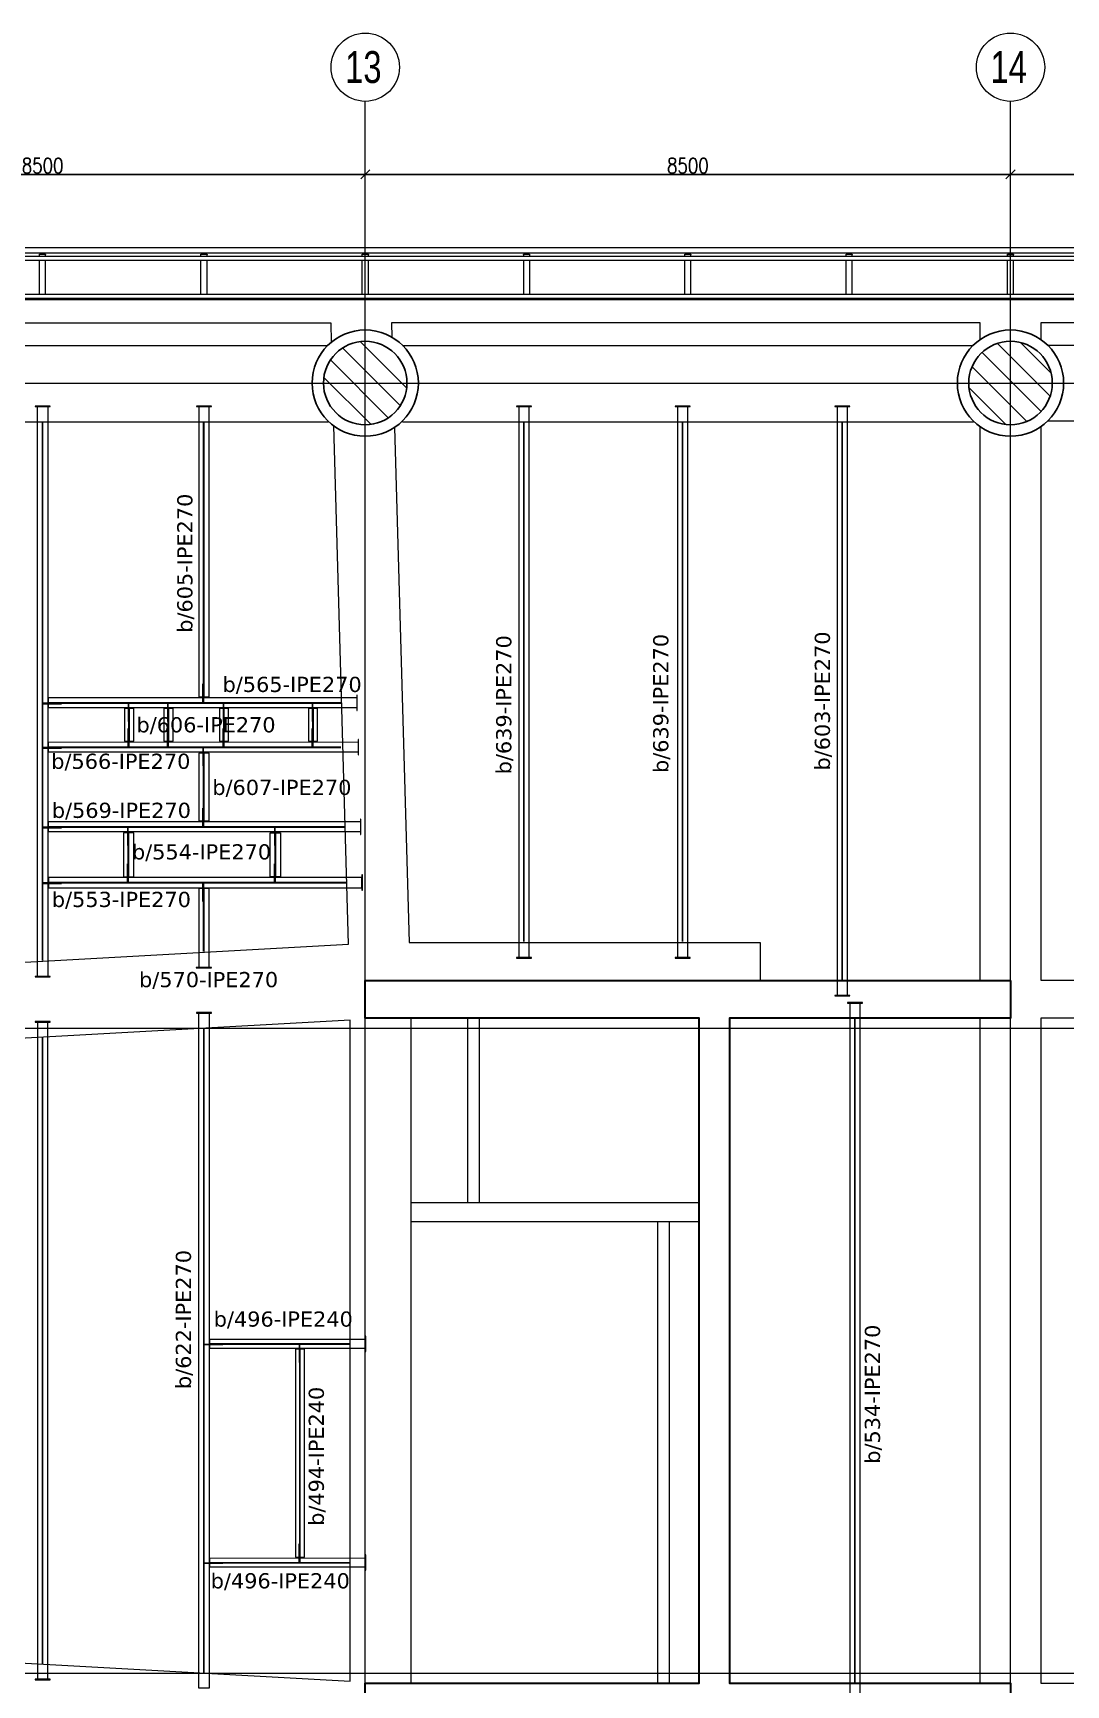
# Model space of a CAD drawing. Header units: millimetres. Extents: x -3255 to 77194, y -21218 to 30112.
# Drawn here: x 50653 to 64259, y 8346 to 30112 of the extents above; entities that cross this region are included whole.
import ezdxf

# ---------------------------------------------------------------- set-up
doc = ezdxf.new("R2010")
doc.units = ezdxf.units.MM
doc.header["$LTSCALE"] = 0.9
doc.linetypes.add('Grid Line', pattern=[3.33375, 1.905, -0.47625, 0.47625, -0.47625])
for name, color, linetype, lineweight in [('0-3', 50, 'Continuous', 5), ('A_ALMA', 255, 'Continuous', 5), ('E_COLUMNAS', 1, 'Continuous', 18), ('E_COLUMNAS-2', 1, 'Continuous', 25), ('E_COLUMNAS-3', 1, 'Continuous', 35), ('E_EJES', 8, 'Continuous', 9), ('E_EJES-1', 8, 'Grid Line', 9), ('E_MUROS-1', 2, 'Continuous', 35), ('E_TEXTO', 3, 'Continuous', 5), ('E_VIGAS', 5, 'Continuous', 15), ('E_VIGAS-1', 5, 'Continuous', 5), ('E_VIGAS-2', 10, 'Continuous', 5), ('P-PLATINA', 6, 'Continuous', 13), ('VIGAS_HCB', 253, 'Continuous', 15)]:
    doc.layers.add(name, color=color, linetype=linetype, lineweight=lineweight)
doc.layers.add('COTAS', color=8, linetype='Continuous')
doc.styles.add('CNI_COTAS', font='romans.shx', dxfattribs={"width": 0.8})
doc.styles.add('Swis721 LtCn BT_1', font='swisscl.ttf', dxfattribs={"height": 0.42})
doc.styles.add('VERDANA', font='verdana.ttf')
doc.dimstyles.new('1.5', dxfattribs={"dimscale": 0, "dimtxt": 200, "dimasz": 120, "dimexe": 4, "dimexo": 4, "dimgap": 15, "dimtad": 1, "dimdec": 0, "dimzin": 4, "dimdsep": 46, "dimtxsty": 'CNI_COTAS', "dimblk": 'OBLIQUE', "dimcen": -0.09, "dimclrd": 256, "dimclrt": 3, "dimadec": 0, "dimazin": 0, "dimtfac": 1, "dimtdec": 0, "dimtmove": 2, "dimatfit": 0, "dimldrblk": 'OBLIQUE', "dimfxl": 0.05, "dimtolj": 1, "dimtzin": 0, "dimarcsym": 0})

# ---------------------------------------------------------------- blocks, each defined once
blk = doc.blocks.new('EST_SFM_VIGA-METALICA-SECCION-C - EST_SFM_VIGA-METALICA-UPN160-1603255-_38_00m_N_E_-NIVEL-10 DOC')
at = {"layer": 'E_VIGAS-1'}
for p, q in [((30.113, 0.018), (-30.274, 0.018)), ((-30.269, -0.047), (30.107, -0.047))]:
    blk.add_line(p, q, dxfattribs=at)
blk = doc.blocks.new('EST_SFM_VIGA-METALICA-SECCION-C - EST_SFM_VIGA-METALICA-UPN100-1526554-_38_00m_N_E_-NIVEL-10 DOC')
at = {"layer": 'E_VIGAS-2'}
for p, q in [((34.942, 0.018), (-34.929, 0.018)), ((-34.929, -0.032), (34.942, -0.032))]:
    blk.add_line(p, q, dxfattribs=at)
blk = doc.blocks.new('EST_SFM_VIGA-METALICA-SECCION-C - EST_SFM_VIGA-METALICA-UPN100-1526616-_38_00m_N_E_-NIVEL-10 DOC')
at = {"layer": 'E_VIGAS-2'}
for p, q in [((34.044, 0.032), (-34.827, 0.032)), ((-34.827, -0.018), (34.044, -0.018))]:
    blk.add_line(p, q, dxfattribs=at)
blk = doc.blocks.new('DCTIB_CNI_EST_MOD-1A-FAC_0001_rvt-2-_38_00m_N_E_-NIVEL-10 DOC')
at = {"layer": 'E_VIGAS-1'}
for p, q in [((-27.454, 167.859), (-27.426, 167.859)), ((-27.454, 167.858), (-27.454, 167.859)), ((-27.372, 167.858), (-27.454, 167.858)), ((-27.454, 167.83), (-27.454, 167.858)), ((-27.415, 167.864), (-27.415, 167.878)), ((-27.415, 167.859), (-27.415, 167.864)), ((-27.41, 167.878), (-27.41, 167.864)), ((-27.41, 167.864), (-27.41, 167.859)), ((-27.399, 167.859), (-27.372, 167.859)), ((-27.372, 167.859), (-27.372, 167.858)), ((-27.372, 167.83), (-27.372, 167.858)), ((-25.328, 167.859), (-25.3, 167.859)), ((-25.328, 167.858), (-25.328, 167.859)), ((-25.246, 167.858), (-25.328, 167.858)), ((-25.328, 167.83), (-25.328, 167.858)), ((-25.29, 167.864), (-25.29, 167.878)), ((-25.29, 167.859), (-25.29, 167.864)), ((-25.285, 167.878), (-25.285, 167.864)), ((-25.285, 167.864), (-25.285, 167.859)), ((-25.274, 167.859), (-25.246, 167.859)), ((-25.246, 167.859), (-25.246, 167.858)), ((-25.246, 167.83), (-25.246, 167.858)), ((-23.203, 167.859), (-23.175, 167.859)), ((-23.203, 167.858), (-23.203, 167.859)), ((-23.121, 167.858), (-23.203, 167.858)), ((-23.203, 167.83), (-23.203, 167.858)), ((-23.164, 167.864), (-23.164, 167.878)), ((-23.164, 167.859), (-23.164, 167.864)), ((-23.159, 167.878), (-23.159, 167.864)), ((-23.159, 167.864), (-23.159, 167.859)), ((-23.149, 167.859), (-23.121, 167.859)), ((-23.121, 167.859), (-23.121, 167.858)), ((-23.121, 167.83), (-23.121, 167.858)), ((-21.078, 167.858), (-21.078, 167.859)), ((-21.078, 167.859), (-21.05, 167.859)), ((-20.996, 167.858), (-21.078, 167.858)), ((-21.078, 167.858), (-21.078, 167.83)), ((-21.04, 167.864), (-21.04, 167.878)), ((-21.04, 167.859), (-21.04, 167.864)), ((-21.035, 167.878), (-21.035, 167.864)), ((-21.035, 167.864), (-21.035, 167.859)), ((-21.024, 167.859), (-20.996, 167.859)), ((-20.996, 167.859), (-20.996, 167.858)), ((-20.996, 167.858), (-20.996, 167.83)), ((-18.953, 167.859), (-18.925, 167.859)), ((-18.953, 167.858), (-18.953, 167.859)), ((-18.871, 167.858), (-18.953, 167.858)), ((-18.953, 167.83), (-18.953, 167.858)), ((-18.915, 167.864), (-18.915, 167.878)), ((-18.915, 167.859), (-18.915, 167.864)), ((-18.91, 167.878), (-18.91, 167.864)), ((-18.91, 167.864), (-18.91, 167.859)), ((-18.899, 167.859), (-18.871, 167.859)), ((-18.871, 167.859), (-18.871, 167.858)), ((-18.871, 167.83), (-18.871, 167.858)), ((-16.828, 167.859), (-16.8, 167.859)), ((-16.828, 167.858), (-16.828, 167.859)), ((-16.746, 167.858), (-16.828, 167.858)), ((-16.828, 167.83), (-16.828, 167.858)), ((-16.79, 167.864), (-16.79, 167.878)), ((-16.79, 167.859), (-16.79, 167.864)), ((-16.785, 167.878), (-16.785, 167.864)), ((-16.785, 167.864), (-16.785, 167.859)), ((-16.774, 167.859), (-16.746, 167.859)), ((-16.746, 167.859), (-16.746, 167.858)), ((-16.746, 167.83), (-16.746, 167.858)), ((-14.703, 167.859), (-14.675, 167.859)), ((-14.703, 167.858), (-14.703, 167.859)), ((-14.703, 167.858), (-14.621, 167.858)), ((-14.621, 167.858), (-14.703, 167.858)), ((-14.703, 167.83), (-14.703, 167.858)), ((-14.665, 167.864), (-14.665, 167.878)), ((-14.665, 167.859), (-14.665, 167.864)), ((-14.66, 167.878), (-14.66, 167.864)), ((-14.66, 167.864), (-14.66, 167.859)), ((-14.649, 167.859), (-14.621, 167.859)), ((-14.621, 167.859), (-14.621, 167.858)), ((-14.621, 167.83), (-14.621, 167.858)), ((-27.454, 167.33), (-27.454, 167.78)), ((-27.372, 167.33), (-27.372, 167.78)), ((-25.328, 167.33), (-25.328, 167.78)), ((-25.246, 167.33), (-25.246, 167.78)), ((-23.203, 167.33), (-23.203, 167.78)), ((-23.121, 167.33), (-23.121, 167.78)), ((-21.078, 167.78), (-21.078, 167.33)), ((-20.996, 167.78), (-20.996, 167.33)), ((-18.953, 167.33), (-18.953, 167.78)), ((-18.871, 167.33), (-18.871, 167.78)), ((-16.828, 167.33), (-16.828, 167.78)), ((-16.746, 167.33), (-16.746, 167.78)), ((-14.703, 167.33), (-14.703, 167.78)), ((-14.621, 167.33), (-14.621, 167.78)), ((-27.454, 167.26), (-27.454, 167.28)), ((-27.372, 167.26), (-27.454, 167.26)), ((-27.372, 167.26), (-27.372, 167.28)), ((-25.328, 167.263), (-25.328, 167.28)), ((-25.246, 167.263), (-25.328, 167.263)), ((-25.246, 167.263), (-25.246, 167.28)), ((-23.203, 167.263), (-23.203, 167.28)), ((-23.121, 167.263), (-23.203, 167.263)), ((-23.121, 167.263), (-23.121, 167.28)), ((-21.078, 167.28), (-21.078, 167.263)), ((-20.996, 167.263), (-21.078, 167.263)), ((-20.996, 167.28), (-20.996, 167.263)), ((-18.953, 167.263), (-18.953, 167.28)), ((-18.871, 167.263), (-18.953, 167.263)), ((-18.871, 167.263), (-18.871, 167.28)), ((-16.828, 167.263), (-16.828, 167.28)), ((-16.746, 167.263), (-16.828, 167.263)), ((-16.746, 167.263), (-16.746, 167.28)), ((-14.703, 167.263), (-14.703, 167.28)), ((-14.621, 167.263), (-14.703, 167.263)), ((-14.621, 167.263), (-14.621, 167.28))]:
    blk.add_line(p, q, dxfattribs=at)
for points, knots in [([(-27.415, 167.864), (-27.415, 167.863), (-27.415, 167.862), (-27.417, 167.86), (-27.419, 167.86), (-27.42, 167.859), (-27.421, 167.859), (-27.423, 167.859), (-27.424, 167.859), (-27.426, 167.859)], [0, 0, 0, 0, 0.285714, 0.428571, 0.571429, 0.678571, 0.732143, 0.785714, 1, 1, 1, 1]), ([(-27.426, 167.859), (-27.425, 167.859), (-27.423, 167.859), (-27.421, 167.859), (-27.419, 167.86), (-27.417, 167.86), (-27.415, 167.862), (-27.415, 167.863), (-27.415, 167.864)], [0, 0, 0, 0, 0.142857, 0.285714, 0.428571, 0.571429, 0.785714, 1, 1, 1, 1]), ([(-27.41, 167.864), (-27.41, 167.863), (-27.41, 167.862), (-27.408, 167.86), (-27.407, 167.86), (-27.405, 167.859), (-27.404, 167.859), (-27.402, 167.859), (-27.401, 167.859), (-27.399, 167.859)], [0, 0, 0, 0, 0.285714, 0.428571, 0.571429, 0.678571, 0.732143, 0.785714, 1, 1, 1, 1]), ([(-27.399, 167.859), (-27.4, 167.859), (-27.402, 167.859), (-27.404, 167.859), (-27.406, 167.86), (-27.408, 167.86), (-27.41, 167.862), (-27.41, 167.863), (-27.41, 167.864)], [0, 0, 0, 0, 0.142857, 0.285714, 0.428571, 0.571429, 0.785714, 1, 1, 1, 1]), ([(-25.29, 167.864), (-25.29, 167.863), (-25.29, 167.862), (-25.292, 167.86), (-25.293, 167.86), (-25.295, 167.859), (-25.296, 167.859), (-25.297, 167.859), (-25.299, 167.859), (-25.3, 167.859)], [0, 0, 0, 0, 0.285714, 0.428571, 0.571429, 0.678571, 0.732143, 0.785714, 1, 1, 1, 1]), ([(-25.3, 167.859), (-25.299, 167.859), (-25.298, 167.859), (-25.295, 167.859), (-25.293, 167.86), (-25.291, 167.86), (-25.29, 167.862), (-25.29, 167.863), (-25.29, 167.864)], [0, 0, 0, 0, 0.142857, 0.285714, 0.428571, 0.571429, 0.785714, 1, 1, 1, 1]), ([(-25.285, 167.864), (-25.285, 167.863), (-25.284, 167.862), (-25.283, 167.86), (-25.281, 167.86), (-25.28, 167.859), (-25.279, 167.859), (-25.277, 167.859), (-25.275, 167.859), (-25.274, 167.859)], [0, 0, 0, 0, 0.285714, 0.428571, 0.571429, 0.678571, 0.732143, 0.785714, 1, 1, 1, 1]), ([(-25.274, 167.859), (-25.275, 167.859), (-25.276, 167.859), (-25.279, 167.859), (-25.281, 167.86), (-25.283, 167.86), (-25.284, 167.862), (-25.285, 167.863), (-25.285, 167.864)], [0, 0, 0, 0, 0.142857, 0.285714, 0.428571, 0.571429, 0.785714, 1, 1, 1, 1]), ([(-23.164, 167.864), (-23.164, 167.863), (-23.165, 167.862), (-23.166, 167.86), (-23.168, 167.86), (-23.169, 167.859), (-23.17, 167.859), (-23.172, 167.859), (-23.174, 167.859), (-23.175, 167.859)], [0, 0, 0, 0, 0.285714, 0.428571, 0.571429, 0.678571, 0.732143, 0.785714, 1, 1, 1, 1]), ([(-23.175, 167.859), (-23.174, 167.859), (-23.173, 167.859), (-23.17, 167.859), (-23.168, 167.86), (-23.166, 167.86), (-23.165, 167.862), (-23.164, 167.863), (-23.164, 167.864)], [0, 0, 0, 0, 0.142857, 0.285714, 0.428571, 0.571429, 0.785714, 1, 1, 1, 1]), ([(-23.159, 167.864), (-23.159, 167.863), (-23.159, 167.862), (-23.157, 167.86), (-23.156, 167.86), (-23.154, 167.859), (-23.153, 167.859), (-23.152, 167.859), (-23.15, 167.859), (-23.149, 167.859)], [0, 0, 0, 0, 0.285714, 0.428571, 0.571429, 0.678571, 0.732143, 0.785714, 1, 1, 1, 1]), ([(-23.149, 167.859), (-23.15, 167.859), (-23.151, 167.859), (-23.154, 167.859), (-23.156, 167.86), (-23.158, 167.86), (-23.159, 167.862), (-23.159, 167.863), (-23.159, 167.864)], [0, 0, 0, 0, 0.142857, 0.285714, 0.428571, 0.571429, 0.785714, 1, 1, 1, 1]), ([(-21.05, 167.859), (-21.049, 167.859), (-21.048, 167.859), (-21.045, 167.859), (-21.043, 167.86), (-21.041, 167.86), (-21.04, 167.862), (-21.04, 167.863), (-21.04, 167.864)], [0, 0, 0, 0, 0.142857, 0.285714, 0.428571, 0.571429, 0.785714, 1, 1, 1, 1]), ([(-21.04, 167.864), (-21.04, 167.863), (-21.04, 167.862), (-21.042, 167.86), (-21.043, 167.86), (-21.045, 167.859), (-21.046, 167.859), (-21.047, 167.859), (-21.049, 167.859), (-21.05, 167.859)], [0, 0, 0, 0, 0.285714, 0.428571, 0.571429, 0.678571, 0.732143, 0.785714, 1, 1, 1, 1]), ([(-21.024, 167.859), (-21.025, 167.859), (-21.026, 167.859), (-21.029, 167.859), (-21.031, 167.86), (-21.033, 167.86), (-21.034, 167.862), (-21.035, 167.863), (-21.035, 167.864)], [0, 0, 0, 0, 0.142857, 0.285714, 0.428571, 0.571429, 0.785714, 1, 1, 1, 1]), ([(-21.035, 167.864), (-21.035, 167.863), (-21.034, 167.862), (-21.033, 167.86), (-21.031, 167.86), (-21.03, 167.859), (-21.029, 167.859), (-21.027, 167.859), (-21.025, 167.859), (-21.024, 167.859)], [0, 0, 0, 0, 0.285714, 0.428571, 0.571429, 0.678571, 0.732143, 0.785714, 1, 1, 1, 1]), ([(-18.915, 167.864), (-18.915, 167.863), (-18.915, 167.862), (-18.917, 167.86), (-18.918, 167.86), (-18.92, 167.859), (-18.921, 167.859), (-18.922, 167.859), (-18.924, 167.859), (-18.925, 167.859)], [0, 0, 0, 0, 0.285714, 0.428571, 0.571429, 0.678571, 0.732143, 0.785714, 1, 1, 1, 1]), ([(-18.925, 167.859), (-18.924, 167.859), (-18.923, 167.859), (-18.92, 167.859), (-18.918, 167.86), (-18.916, 167.86), (-18.915, 167.862), (-18.915, 167.863), (-18.915, 167.864)], [0, 0, 0, 0, 0.142857, 0.285714, 0.428571, 0.571429, 0.785714, 1, 1, 1, 1]), ([(-18.91, 167.864), (-18.91, 167.863), (-18.909, 167.862), (-18.908, 167.86), (-18.906, 167.86), (-18.905, 167.859), (-18.904, 167.859), (-18.902, 167.859), (-18.9, 167.859), (-18.899, 167.859)], [0, 0, 0, 0, 0.285714, 0.428571, 0.571429, 0.678571, 0.732143, 0.785714, 1, 1, 1, 1]), ([(-18.899, 167.859), (-18.9, 167.859), (-18.901, 167.859), (-18.904, 167.859), (-18.906, 167.86), (-18.908, 167.86), (-18.909, 167.862), (-18.91, 167.863), (-18.91, 167.864)], [0, 0, 0, 0, 0.142857, 0.285714, 0.428571, 0.571429, 0.785714, 1, 1, 1, 1]), ([(-16.79, 167.864), (-16.79, 167.863), (-16.79, 167.862), (-16.792, 167.86), (-16.793, 167.86), (-16.795, 167.859), (-16.796, 167.859), (-16.797, 167.859), (-16.799, 167.859), (-16.8, 167.859)], [0, 0, 0, 0, 0.285714, 0.428571, 0.571429, 0.678571, 0.732143, 0.785714, 1, 1, 1, 1]), ([(-16.8, 167.859), (-16.799, 167.859), (-16.798, 167.859), (-16.795, 167.859), (-16.793, 167.86), (-16.791, 167.86), (-16.79, 167.862), (-16.79, 167.863), (-16.79, 167.864)], [0, 0, 0, 0, 0.142857, 0.285714, 0.428571, 0.571429, 0.785714, 1, 1, 1, 1]), ([(-16.785, 167.864), (-16.785, 167.863), (-16.784, 167.862), (-16.783, 167.86), (-16.781, 167.86), (-16.78, 167.859), (-16.779, 167.859), (-16.777, 167.859), (-16.775, 167.859), (-16.774, 167.859)], [0, 0, 0, 0, 0.285714, 0.428571, 0.571429, 0.678571, 0.732143, 0.785714, 1, 1, 1, 1]), ([(-16.774, 167.859), (-16.775, 167.859), (-16.776, 167.859), (-16.779, 167.859), (-16.781, 167.86), (-16.783, 167.86), (-16.784, 167.862), (-16.785, 167.863), (-16.785, 167.864)], [0, 0, 0, 0, 0.142857, 0.285714, 0.428571, 0.571429, 0.785714, 1, 1, 1, 1]), ([(-14.665, 167.864), (-14.665, 167.863), (-14.665, 167.862), (-14.667, 167.86), (-14.668, 167.86), (-14.67, 167.859), (-14.671, 167.859), (-14.672, 167.859), (-14.674, 167.859), (-14.675, 167.859)], [0, 0, 0, 0, 0.285714, 0.428571, 0.571429, 0.678571, 0.732143, 0.785714, 1, 1, 1, 1]), ([(-14.675, 167.859), (-14.674, 167.859), (-14.673, 167.859), (-14.67, 167.859), (-14.668, 167.86), (-14.666, 167.86), (-14.665, 167.862), (-14.665, 167.863), (-14.665, 167.864)], [0, 0, 0, 0, 0.142857, 0.285714, 0.428571, 0.571429, 0.785714, 1, 1, 1, 1]), ([(-14.66, 167.864), (-14.66, 167.863), (-14.659, 167.862), (-14.658, 167.86), (-14.656, 167.86), (-14.655, 167.859), (-14.654, 167.859), (-14.652, 167.859), (-14.65, 167.859), (-14.649, 167.859)], [0, 0, 0, 0, 0.285714, 0.428571, 0.571429, 0.678571, 0.732143, 0.785714, 1, 1, 1, 1]), ([(-14.649, 167.859), (-14.65, 167.859), (-14.651, 167.859), (-14.654, 167.859), (-14.656, 167.86), (-14.658, 167.86), (-14.659, 167.862), (-14.66, 167.863), (-14.66, 167.864)], [0, 0, 0, 0, 0.142857, 0.285714, 0.428571, 0.571429, 0.785714, 1, 1, 1, 1])]:
    blk.add_open_spline(points, degree=3, knots=knots, dxfattribs=at)
for name, p in [('EST_SFM_VIGA-METALICA-SECCION-C - EST_SFM_VIGA-METALICA-UPN160-1603255-_38_00m_N_E_-NIVEL-10 DOC', (-40.084, 167.925)), ('EST_SFM_VIGA-METALICA-SECCION-C - EST_SFM_VIGA-METALICA-UPN100-1526554-_38_00m_N_E_-NIVEL-10 DOC', (-40.169, 167.812)), ('EST_SFM_VIGA-METALICA-SECCION-C - EST_SFM_VIGA-METALICA-UPN100-1526616-_38_00m_N_E_-NIVEL-10 DOC', (-39.77, 167.298))]:
    blk.add_blockref(name, p, dxfattribs=at)
blk = doc.blocks.new('EST_SCM_COLUMNA-SECCION-CIRCULAR - EST_SCM_COLUMNA-CONCRETO-CIRCULAR_Ø_110cm-V38-_38_00m_N_E_-NIVEL-10 DOC')
at = {"layer": 'E_COLUMNAS'}
h = blk.add_hatch(dxfattribs=at)
h.set_pattern_fill('FP_19', color=256, style=0, pattern_type=2)
h.set_pattern_definition([(135, (23.162, -166.162), (-0.15909903, -0.15909903), [])])
h.paths.add_polyline_path([(-0.041, -0.548), (0.041, -0.548), (0.122, -0.536), (0.201, -0.512), (0.275, -0.476), (0.343, -0.43), (0.403, -0.374), (0.454, -0.31), (0.496, -0.237), (0.526, -0.162), (0.544, -0.082), (0.55, 0), (0.544, 0.082), (0.526, 0.162), (0.496, 0.239), (0.454, 0.31), (0.403, 0.374), (0.343, 0.43), (0.275, 0.476), (0.201, 0.512), (0.122, 0.536), (0.041, 0.548), (-0.041, 0.548), (-0.122, 0.536), (-0.201, 0.512), (-0.275, 0.476), (-0.347, 0.426), (-0.403, 0.374), (-0.454, 0.31), (-0.496, 0.239), (-0.526, 0.162), (-0.544, 0.074), (-0.55, 0), (-0.542, -0.091), (-0.526, -0.162), (-0.496, -0.239), (-0.454, -0.31), (-0.403, -0.374), (-0.343, -0.43), (-0.275, -0.476), (-0.201, -0.512), (-0.122, -0.536), (-0.104, -0.539)])
at = {"layer": 'E_COLUMNAS-2'}
for start, end in [(0, 180), (180, 0)]:
    blk.add_arc((0, 0), 0.55, start, end, dxfattribs=at)
blk = doc.blocks.new('EST_SCM_COLUMNA-SECCION-CIRCULAR - EST_SCM_COLUMNA-CONCRETO-CIRCULAR_Ø_110cm-V39-_38_00m_N_E_-NIVEL-10 DOC')
at = {"layer": 'E_COLUMNAS'}
h = blk.add_hatch(dxfattribs=at)
h.set_pattern_fill('FP_20', color=256, style=0, pattern_type=2)
h.set_pattern_definition([(135, (14.662, -166.162), (-0.15909903, -0.15909903), [])])
h.paths.add_polyline_path([(-0.041, -0.548), (0.041, -0.548), (0.122, -0.536), (0.201, -0.512), (0.275, -0.476), (0.343, -0.43), (0.403, -0.374), (0.454, -0.31), (0.496, -0.239), (0.526, -0.162), (0.544, -0.082), (0.55, 0), (0.544, 0.082), (0.526, 0.162), (0.496, 0.239), (0.449, 0.316), (0.403, 0.374), (0.343, 0.43), (0.275, 0.476), (0.201, 0.512), (0.122, 0.536), (0.041, 0.548), (-0.041, 0.548), (-0.122, 0.536), (-0.201, 0.512), (-0.275, 0.476), (-0.347, 0.426), (-0.403, 0.374), (-0.455, 0.309), (-0.496, 0.239), (-0.526, 0.162), (-0.544, 0.074), (-0.55, 0), (-0.542, -0.091), (-0.526, -0.162), (-0.496, -0.239), (-0.454, -0.31), (-0.4, -0.377), (-0.343, -0.43), (-0.275, -0.476), (-0.201, -0.512), (-0.122, -0.536), (-0.085, -0.542)])
at = {"layer": 'E_COLUMNAS-2'}
for start, end in [(0, 180), (180, 0)]:
    blk.add_arc((0, 0), 0.55, start, end, dxfattribs=at)
blk = doc.blocks.new('Grid - CNI_NOMBRE EJES-372759-_38_00m_N_E_-NIVEL-10 DOC')
at = {"layer": 'E_EJES'}
blk.add_circle((0, 0), 0.003, dxfattribs=at)
blk = doc.blocks.new('_Oblique')
at = {"color": 0, "linetype": 'ByBlock', "lineweight": -2}
blk.add_line((-0.5, -0.5), (0.5, 0.5), dxfattribs=at)
blk = doc.blocks.new('*D475')
at = {"layer": 'COTAS', "lineweight": -2, "transparency": 16777216}
blk.add_line((46529, 28250), (55029, 28250), dxfattribs=at)
at = {"layer": 'Defpoints', "color": 0, "transparency": 16777216}
for p in [(46529, 28250), (55029, 28250), (55029, 28250)]:
    blk.add_point(p, dxfattribs=at)
at = {"layer": 'COTAS', "lineweight": -2, "transparency": 16777216, "xscale": 120, "yscale": 120, "zscale": 120, "rotation": 180}
blk.add_blockref('_Oblique', (46529, 28250), dxfattribs=at)
at = {"layer": 'COTAS', "lineweight": -2, "transparency": 16777216, "xscale": 120, "yscale": 120, "zscale": 120}
blk.add_blockref('_Oblique', (55029, 28250), dxfattribs=at)
at = {"layer": 'COTAS', "color": 3, "transparency": 16777216, "insert": (50779, 28365), "char_height": 200, "attachment_point": 5, "style": 'CNI_COTAS'}
blk.add_mtext('\\A1;8500', dxfattribs=at)
blk = doc.blocks.new('*D476')
at = {"layer": 'COTAS', "lineweight": -2, "transparency": 16777216}
blk.add_line((55029, 28250), (63529, 28250), dxfattribs=at)
at = {"layer": 'Defpoints', "color": 0, "transparency": 16777216}
for p in [(55029, 28250), (63529, 28250), (63529, 28250)]:
    blk.add_point(p, dxfattribs=at)
at = {"layer": 'COTAS', "lineweight": -2, "transparency": 16777216, "xscale": 120, "yscale": 120, "zscale": 120, "rotation": 180}
blk.add_blockref('_Oblique', (55029, 28250), dxfattribs=at)
at = {"layer": 'COTAS', "lineweight": -2, "transparency": 16777216, "xscale": 120, "yscale": 120, "zscale": 120}
blk.add_blockref('_Oblique', (63529, 28250), dxfattribs=at)
at = {"layer": 'COTAS', "color": 3, "transparency": 16777216, "insert": (59279, 28365), "char_height": 200, "attachment_point": 5, "style": 'CNI_COTAS'}
blk.add_mtext('\\A1;8500', dxfattribs=at)
blk = doc.blocks.new('*D477')
at = {"layer": 'COTAS', "lineweight": -2, "transparency": 16777216}
blk.add_line((63529, 28250), (72029, 28250), dxfattribs=at)
at = {"layer": 'Defpoints', "color": 0, "transparency": 16777216}
for p in [(63529, 28250), (72029, 28250), (72029, 28250)]:
    blk.add_point(p, dxfattribs=at)
at = {"layer": 'COTAS', "lineweight": -2, "transparency": 16777216, "xscale": 120, "yscale": 120, "zscale": 120, "rotation": 180}
blk.add_blockref('_Oblique', (63529, 28250), dxfattribs=at)
at = {"layer": 'COTAS', "lineweight": -2, "transparency": 16777216, "xscale": 120, "yscale": 120, "zscale": 120}
blk.add_blockref('_Oblique', (72029, 28250), dxfattribs=at)
at = {"layer": 'COTAS', "color": 3, "transparency": 16777216, "insert": (67779, 28365), "char_height": 200, "attachment_point": 5, "style": 'CNI_COTAS'}
blk.add_mtext('\\A1;8500', dxfattribs=at)

msp = doc.modelspace()

# ---------------------------------------------------------------- linework, layer by layer
at = {"layer": 'A_ALMA'}
for p, q in [((50776.4, 17892.6), (50776.4, 24980)), ((50783, 17892.6), (50783, 24980)), ((52900.4, 21365.2), (52900.4, 24980)), ((52907, 21365.2), (52907, 24980)), ((57116.4, 18140.1), (57116.4, 24980)), ((57123, 18140.1), (57123, 24980)), ((59206.4, 18140.1), (59206.4, 24980)), ((59213, 18140.1), (59213, 24980)), ((61309.8, 17640.2), (61309.8, 24980)), ((61316.4, 17640.2), (61316.4, 24980)), ((50857.2, 21291), (54707.8, 21291)), ((50857.2, 21284.4), (54707.8, 21284.4)), ((51916.7, 20780.2), (51916.7, 21210.2)), ((51922.9, 20780.2), (51922.9, 21210.2)), ((52434, 20780.2), (52434, 21210.2)), ((52440.2, 20780.2), (52440.2, 21210.2)), ((53165.6, 20780.2), (53165.6, 21210.2)), ((53171.8, 20780.2), (53171.8, 21210.2)), ((54339.1, 20780.2), (54339.1, 21210.2)), ((54345.3, 20780.2), (54345.3, 21210.2)), ((50857.2, 20706), (54707.8, 20706)), ((50857.2, 20699.4), (54707.8, 20699.4)), ((52900.4, 19730.9), (52900.4, 20625.2)), ((52907, 19730.9), (52907, 20625.2)), ((50857.2, 19656.7), (54754.5, 19656.7)), ((50857.2, 19650.1), (54754.5, 19650.1)), ((51908.1, 18995.9), (51908.1, 19575.9)), ((51914.7, 18995.9), (51914.7, 19575.9)), ((53843, 18995.9), (53843, 19575.9)), ((53849.6, 18995.9), (53849.6, 19575.9)), ((50857.2, 18921.7), (54775.5, 18921.7)), ((50857.2, 18915.1), (54775.5, 18915.1)), ((52900.4, 18011), (52900.4, 18840.8)), ((52907, 18011), (52907, 18840.8)), ((52901.4, 8511.4), (52901.4, 16989.4)), ((52908, 8511.4), (52908, 16989.4)), ((61476.7, 8380.2), (61476.7, 17120.2)), ((61483.3, 8380.2), (61483.3, 17120.2)), ((50776.4, 8630.1), (50776.4, 16871.1)), ((50783, 8630.1), (50783, 16871.1)), ((52982.2, 12843.3), (54819.7, 12843.3)), ((52982.2, 12837.1), (54819.7, 12837.1)), ((54166.7, 10028.4), (54166.7, 12770.2)), ((54172.9, 10028.4), (54172.9, 12767.4)), ((52982.2, 9961.1), (54819.7, 9961.1)), ((52982.2, 9954.9), (54819.7, 9954.9))]:
    msp.add_line(p, q, dxfattribs=at)
at = {"layer": 'E_COLUMNAS-2'}
for centre in [(55028.7, 25500), (63528.7, 25500)]:
    msp.add_circle(centre, 700, dxfattribs=at)
at = {"layer": 'E_EJES-1'}
for p, q in [((55028.7, -3871.2), (55028.7, 29212.2)), ((63528.7, -3871.2), (63528.7, 29212.2)), ((0, 25500), (76293.9, 25500)), ((0, 17000), (76293.9, 17000)), ((0, 8500), (76293.9, 8500))]:
    msp.add_line(p, q, dxfattribs=at)
at = {"layer": 'E_MUROS-1'}
msp.add_lwpolyline([(63528.9, 17630.2), (63528.9, 17130.2), (59828.9, 17130.2), (59828.9, 8370.2), (63528.9, 8370.2), (63528.9, 7870.2), (55028.9, 7870.2), (55028.9, 8370.2), (59428.9, 8370.2), (59428.9, 17130.2), (55028.9, 17130.2), (55028.9, 17630.2)], close=True, dxfattribs=at)
at = {"layer": 'E_VIGAS', "color": 30, "true_color": 0xf26722}
for p, q in [((54528.8, 25990), (47028.6, 25990)), ((63028.8, 25990), (55519.6, 25990)), ((47019.6, 24990), (54539.8, 24990)), ((55519.6, 24990), (63039.8, 24990)), ((63130, 17622.5), (63129.9, 24915.4)), ((63130, 8360.2), (63130, 17120.2)), ((59428.8, 14697.8), (55628.8, 14697.8)), ((59428.8, 14447.8), (55628.8, 14447.8)), ((58880.8, 14447.8), (58880.6, 8367.8)), ((59030.8, 14447.8), (59030.6, 8367.8))]:
    msp.add_line(p, q, dxfattribs=at)
for points in [[(10129.7, 26595.9), (10129.8, -1095.9), (65929.9, -1095.8), (65929.9, 26595.9)], [(63930, 17132.5), (63930, 8370.1), (65729.9, 8370.1), (65729.9, 17132.5)]]:
    msp.add_lwpolyline(points, close=True, dxfattribs=at)
for points in [[(46829.7, 26132.5), (46829.7, 26295.9), (54574.9, 26295.9), (54582.3, 26038.3)], [(63129.9, 26074.6), (63129.9, 26295.9), (55375.3, 26295.9), (55380.7, 26105.7)], [(64019.6, 26000), (65729.9, 26000), (65729.9, 26295.9), (63929.9, 26295.9), (63929.9, 26074.3)], [(46829.7, 24867.5), (46829.7, 17662.7), (54808.6, 18107), (54613.7, 24937)], [(55414.7, 24915.3), (55608.3, 18130.1), (60229.7, 18130.1), (60229.7, 17632.5)], [(63929.9, 24925.7), (63930, 17632.5), (65729.9, 17632.5), (65729.9, 25000), (64019.6, 25000)], [(54829.7, 17106.6), (46829.7, 16661.1), (46829.7, 8840.8), (54829.7, 8393.9), (54829.7, 17106.6)], [(55029.9, 17130.2), (55629.7, 17130.2), (55629.7, 8370.2), (55629.7, 8370.2)], [(56528.9, 17127.7), (56528.9, 14697.9), (56378.9, 14697.9), (56378.9, 17127.7)]]:
    msp.add_lwpolyline(points, dxfattribs=at)
at = {"layer": 'P-PLATINA'}
for points in [[(52890.4, 21535), (52900.4, 21535), (52900.4, 21291), (52890.4, 21291)], [(50783, 21284.4), (50783, 21274.4), (51027, 21274.4), (51027, 21284.4)], [(51906.7, 21040.4), (51916.7, 21040.4), (51916.7, 21284.4), (51906.7, 21284.4)], [(52424, 21040.4), (52434, 21040.4), (52434, 21284.4), (52424, 21284.4)], [(53155.6, 21040.4), (53165.6, 21040.4), (53165.6, 21284.4), (53155.6, 21284.4)], [(54329.1, 21040.4), (54339.1, 21040.4), (54339.1, 21284.4), (54329.1, 21284.4)], [(51906.7, 20950), (51916.7, 20950), (51916.7, 20706), (51906.7, 20706)], [(52424, 20950), (52434, 20950), (52434, 20706), (52424, 20706)], [(53155.6, 20950), (53165.6, 20950), (53165.6, 20706), (53155.6, 20706)], [(54329.1, 20950), (54339.1, 20950), (54339.1, 20706), (54329.1, 20706)], [(50783, 20699.4), (50783, 20689.4), (51027, 20689.4), (51027, 20699.4)], [(52890.4, 20455.4), (52900.4, 20455.4), (52900.4, 20699.4), (52890.4, 20699.4)], [(52890.4, 19900.7), (52900.4, 19900.7), (52900.4, 19656.7), (52890.4, 19656.7)], [(50783, 19650.1), (50783, 19640.1), (51027, 19640.1), (51027, 19650.1)], [(51898.1, 19406.1), (51908.1, 19406.1), (51908.1, 19650.1), (51898.1, 19650.1)], [(53833, 19406.1), (53843, 19406.1), (53843, 19650.1), (53833, 19650.1)], [(51898.1, 19165.7), (51908.1, 19165.7), (51908.1, 18921.7), (51898.1, 18921.7)], [(53833, 19165.7), (53843, 19165.7), (53843, 18921.7), (53833, 18921.7)], [(50783, 18915.1), (50783, 18905.1), (51027, 18905.1), (51027, 18915.1)], [(52890.4, 18915.1), (52900.4, 18915.1), (52900.4, 18671.1), (52890.4, 18671.1)], [(53152, 12837.1), (53152, 12827.1), (52908, 12827.1), (52908, 12837.1)], [(54156.7, 12593.4), (54166.7, 12593.4), (54166.7, 12837.4), (54156.7, 12837.4)], [(54156.7, 10205.1), (54166.7, 10205.1), (54166.7, 9961.1), (54156.7, 9961.1)], [(53152.9, 9954.9), (53152.9, 9944.9), (52908.9, 9944.9), (52908.9, 9954.9)]]:
    msp.add_lwpolyline(points, close=True, dxfattribs=at)
at = {"layer": 'VIGAS_HCB', "color": 8}
for points in [[(50879.7, 25196), (50679.7, 25196), (50679.7, 25190), (50879.7, 25190)], [(53004.7, 25196), (52804.7, 25196), (52804.7, 25190), (53004.7, 25190)], [(57219.7, 25196), (57019.7, 25196), (57019.7, 25190), (57219.7, 25190)], [(59309.7, 25196), (59109.7, 25196), (59109.7, 25190), (59309.7, 25190)], [(61413.1, 25196), (61213.1, 25196), (61213.1, 25190), (61413.1, 25190)], [(54917.8, 21387.7), (54917.8, 21187.7), (54923.8, 21187.7), (54923.8, 21387.7)], [(54934.5, 20803.4), (54934.5, 20603.4), (54940.5, 20603.4), (54940.5, 20803.4)], [(54964.5, 19753.4), (54964.5, 19553.4), (54970.5, 19553.4), (54970.5, 19753.4)], [(54985.5, 19018.4), (54985.5, 18818.4), (54991.5, 18818.4), (54991.5, 19018.4)], [(57219.7, 17930.1), (57019.7, 17930.1), (57019.7, 17924.1), (57219.7, 17924.1)], [(59309.7, 17930.1), (59109.7, 17930.1), (59109.7, 17924.1), (59309.7, 17924.1)], [(50879.7, 17682.6), (50679.7, 17682.6), (50679.7, 17676.6), (50879.7, 17676.6)], [(53003.7, 17801), (52803.7, 17801), (52803.7, 17795), (53003.7, 17795)], [(61413.1, 17430.2), (61213.1, 17430.2), (61213.1, 17424.2), (61413.1, 17424.2)], [(53004.7, 17205.4), (52804.7, 17205.4), (52804.7, 17199.4), (53004.7, 17199.4)], [(61580.3, 17336.2), (61380.3, 17336.2), (61380.3, 17330.2), (61580.3, 17330.2)], [(50879.7, 17087.1), (50679.7, 17087.1), (50679.7, 17081.1), (50879.7, 17081.1)], [(55029.7, 12940.2), (55029.7, 12740.2), (55035.7, 12740.2), (55035.7, 12940.2)], [(55029.7, 10058.6), (55029.7, 9858.6), (55035.7, 9858.6), (55035.7, 10058.6)], [(50879.7, 8420.1), (50679.7, 8420.1), (50679.7, 8414.1), (50879.7, 8414.1)]]:
    msp.add_lwpolyline(points, close=True, dxfattribs=at)
at = {"layer": 'VIGAS_HCB'}
for points in [[(50712.2, 25190), (50847.2, 25190), (50847.2, 17682.6), (50712.2, 17682.6)], [(52837.2, 21365.2), (52972.2, 21365.2), (52972.2, 25190), (52837.2, 25190)], [(57052.2, 17930.1), (57187.2, 17930.1), (57187.2, 25190), (57052.2, 25190)], [(59142.2, 17930.1), (59277.2, 17930.1), (59277.2, 25190), (59142.2, 25190)], [(61245.6, 17430.2), (61380.6, 17430.2), (61380.6, 25190), (61245.6, 25190)], [(54917.8, 21220.2), (50857.2, 21220.2), (50857.2, 21355.2), (54917.8, 21355.2)], [(51859.9, 20780.2), (51979.9, 20780.2), (51979.9, 21210.2), (51859.9, 21210.2)], [(52377.1, 20780.2), (52497.1, 20780.2), (52497.1, 21210.2), (52377.1, 21210.2)], [(53108.8, 20780.2), (53228.8, 20780.2), (53228.8, 21210.2), (53108.8, 21210.2)], [(54282.2, 20780.2), (54402.2, 20780.2), (54402.2, 21210.2), (54282.2, 21210.2)], [(54934.5, 20635.9), (50857.2, 20635.2), (50857.2, 20770.2), (54934.5, 20770.9)], [(52837.2, 19730.9), (52972.2, 19730.9), (52972.2, 20625.2), (52837.2, 20625.2)], [(50857.2, 19720.9), (54964.5, 19720.9), (54964.5, 19585.9), (50857.2, 19585.9)], [(51843.9, 18995.9), (51978.9, 18995.9), (51978.9, 19575.9), (51843.9, 19575.9)], [(53778.8, 19575.9), (53913.8, 19575.9), (53913.8, 18995.9), (53778.8, 18995.9)], [(50857.2, 18850.9), (54985.5, 18850.9), (54985.5, 18985.9), (50857.2, 18985.9)], [(52836.2, 17801), (52971.2, 17801), (52971.2, 18840.8), (52836.2, 18840.8)], [(52837.2, 17199.4), (52972.2, 17199.4), (52972.2, 8301.4), (52837.2, 8301.4)], [(61412.5, 8170.2), (61547.5, 8170.2), (61547.8, 17330.2), (61412.8, 17330.2)], [(50712.2, 8420.1), (50847.2, 8420.1), (50847.2, 17081.1), (50712.2, 17081.1)], [(55029.7, 12780.2), (52982.2, 12780.2), (52982.2, 12900.2), (55029.7, 12900.2)], [(54109.9, 10028.4), (54229.9, 10028.4), (54229.9, 12770.2), (54109.9, 12770.2)], [(55029.7, 9898.6), (52982.2, 9898), (52982.2, 10018), (55029.7, 10018.6)]]:
    msp.add_lwpolyline(points, close=True, dxfattribs=at)

# ---------------------------------------------------------------- block references
at = {"layer": '0-3', "xscale": 1000, "yscale": 1000, "zscale": 1000}
msp.add_blockref('DCTIB_CNI_EST_MOD-1A-FAC_0001_rvt-2-_38_00m_N_E_-NIVEL-10 DOC', (78190.8, -140662.4), dxfattribs=at)
at = {"layer": 'E_COLUMNAS-3', "xscale": 1000, "yscale": 1000, "zscale": 1000}
for name, p in [('EST_SCM_COLUMNA-SECCION-CIRCULAR - EST_SCM_COLUMNA-CONCRETO-CIRCULAR_Ø_110cm-V38-_38_00m_N_E_-NIVEL-10 DOC', (55028.7, 25500)), ('EST_SCM_COLUMNA-SECCION-CIRCULAR - EST_SCM_COLUMNA-CONCRETO-CIRCULAR_Ø_110cm-V39-_38_00m_N_E_-NIVEL-10 DOC', (63528.7, 25500))]:
    msp.add_blockref(name, p, dxfattribs=at)
at = {"layer": 'E_EJES', "xscale": 149999.9999999999, "yscale": 149999.9999999999, "zscale": 149999.9999999999}
for p in [(55028.7, 29662.2), (63528.7, 29662.2)]:
    msp.add_blockref('Grid - CNI_NOMBRE EJES-372759-_38_00m_N_E_-NIVEL-10 DOC', p, dxfattribs=at)

# ---------------------------------------------------------------- texts
at = {"layer": 'E_EJES', "char_height": 420, "width": 625.316, "attachment_point": 1, "style": 'Swis721 LtCn BT_1'}
for s, insert in [('13', (54765.2, 29874.8)), ('14', (63265.2, 29874.8))]:
    msp.add_mtext(s, dxfattribs=dict(at, insert=insert))
at = {"layer": 'E_TEXTO', "char_height": 200, "attachment_point": 1, "style": 'VERDANA'}
for s, insert, width, rotation in [('b/605-IPE270', (52552.2, 22210.1), 1206.139, 90), ('b/603-IPE270', (60950.1, 20394.8), 1206.139, 90), ('b/639-IPE270', (56753.2, 20345.2), 1206.139, 90), ('b/639-IPE270', (58821.4, 20362.4), 1206.139, 90), ('b/565-IPE270', (53149.6, 21629.8), 1206.139, 0.0001), ('b/606-IPE270', (52015.6, 21098), 1867.639, 0.0001), ('b/566-IPE270', (50892.9, 20616.9), 1206.139, 0.0001), ('b/607-IPE270', (53014.4, 20273), 1206.139, 0.0001), ('b/569-IPE270', (50900.5, 19970.5), 1206.139, 0.0001), ('b/554-IPE270', (51956.3, 19423.2), 1206.139, 0.0001), ('b/553-IPE270', (50900.5, 18796.5), 1206.139, 0.0001), ('b/570-IPE270', (52049.4, 17740), 1206.139, 0.0001), ('b/622-IPE270', (52533.4, 12244.6), 1206.139, 90), ('b/534-IPE270', (61609.6, 11260.7), 1206.139, 90), ('b/494-IPE240', (54284.3, 10442.5), 1206.139, 90), ('b/496-IPE240', (52993.5, 9818.4), 1206.139, 0.0001)]:
    msp.add_mtext(s, dxfattribs=dict(at, insert=insert, width=width, rotation=rotation))
at = {"layer": 'E_TEXTO', "insert": (53033, 13267.4), "char_height": 200, "width": 1206.139, "attachment_point": 1, "style": 'VERDANA'}
msp.add_mtext('b/496-IPE240', dxfattribs=at)

# ---------------------------------------------------------------- dimensions: what is measured, and where the dimension line sits
at = {"layer": 'COTAS'}
for base, p1, p2, picture, middle in [((55028.7, 28250), (46528.7, 28250), (55028.7, 28250), '*D475', (50778.7, 28365)), ((63528.7, 28250), (55028.7, 28250), (63528.7, 28250), '*D476', (59278.7, 28365)), ((72028.7, 28250), (63528.7, 28250), (72028.7, 28250), '*D477', (67778.7, 28365))]:
    dim = msp.add_linear_dim(base=base, p1=p1, p2=p2, dimstyle='1.5', override={"dimscale": 1}, dxfattribs=at)
    dim.commit()
    dim.dimension.update_dxf_attribs({"geometry": picture, "text_midpoint": middle})

doc.saveas('drawing.dxf')
